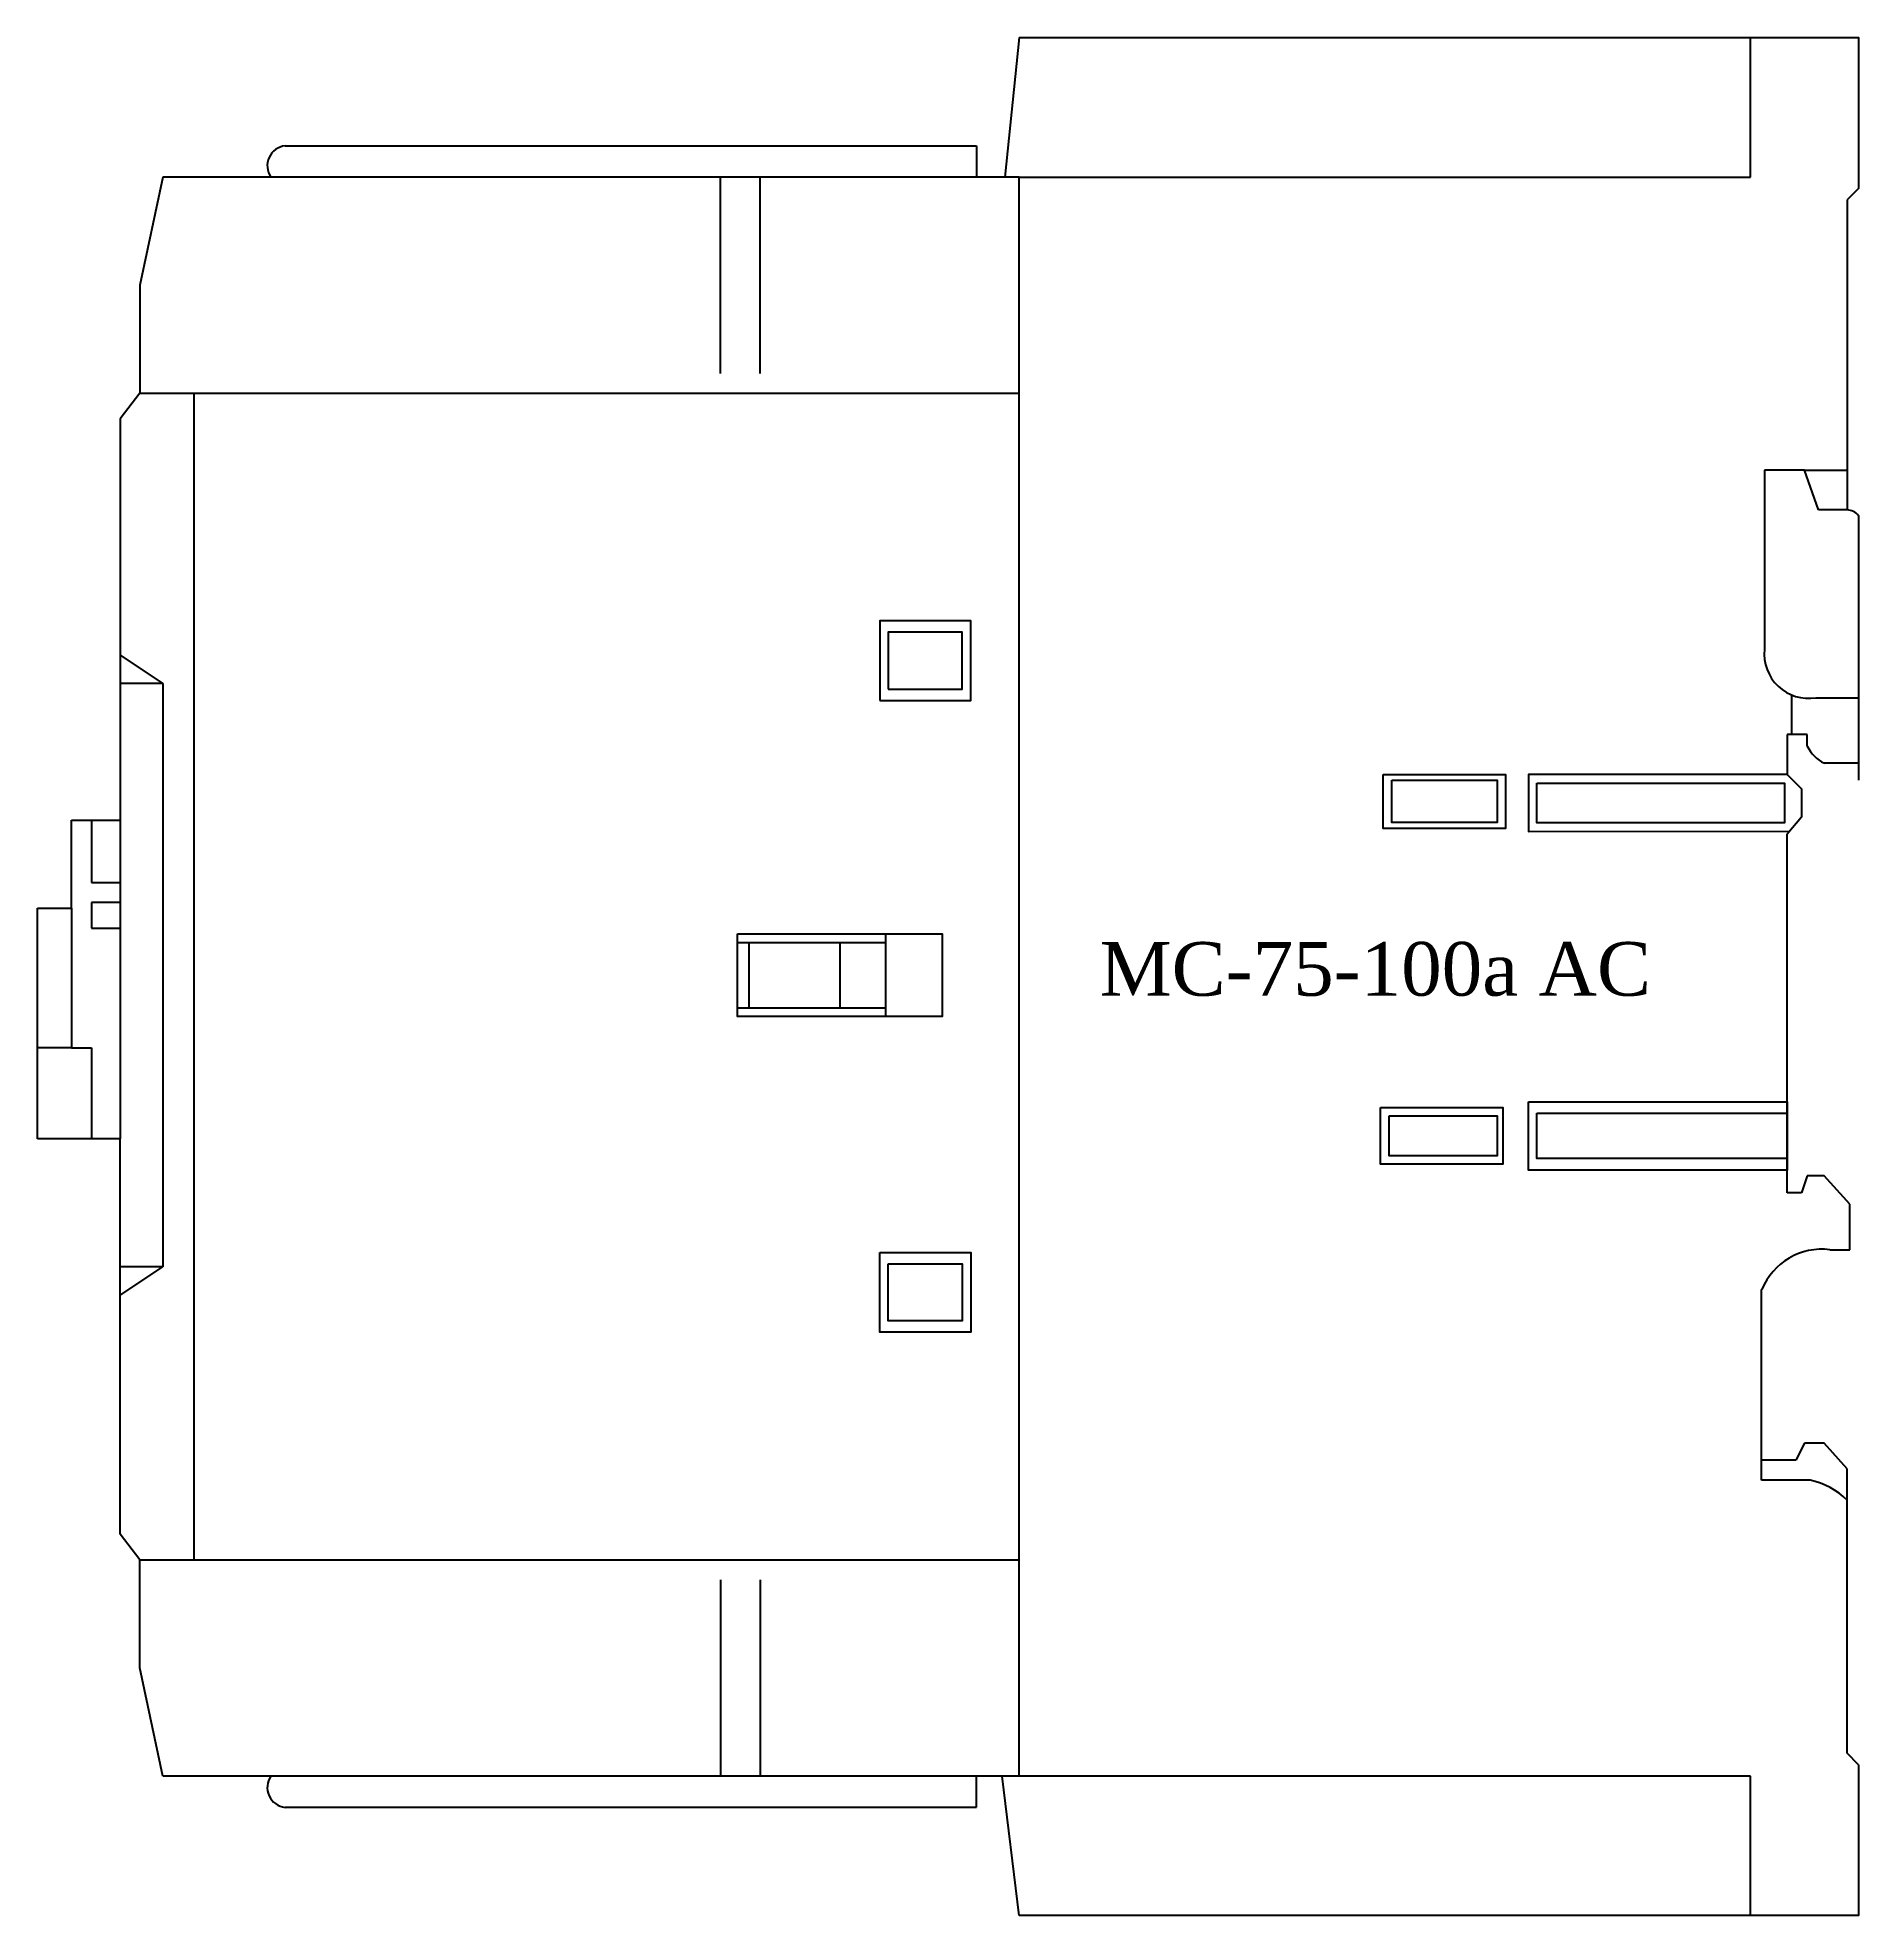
# Model space of a CAD drawing. Header units: inches. Extents: x 0 to 136, y 0 to 140.
import ezdxf

# ---------------------------------------------------------------- set-up
doc = ezdxf.new("R2010")
doc.units = ezdxf.units.IN
doc.styles.add('ss', font='romans.shx', dxfattribs={"height": 2.5, "bigfont": 'gsg1.shx'})

# ---------------------------------------------------------------- blocks, each defined once
blk = doc.blocks.new('CC MC 75-100a AC')
at = {"color": 7}
for p, q in [((2503, 651.19), (2501.94, 640.79)), ((2557.52, 640.79), (2557.52, 651.19)), ((2448.27, 643.12), (2499.82, 643.12)), ((2499.82, 643.12), (2499.82, 640.79)), ((2439.15, 640.79), (2437.45, 632.73)), ((2503, 640.79), (2439.15, 640.79)), ((2480.73, 626.15), (2480.73, 640.79)), ((2483.7, 626.15), (2483.7, 640.79)), ((2503, 640.79), (2557.52, 640.79)), ((2565.58, 639.94), (2564.73, 639.09)), ((2564.73, 639.09), (2564.73, 615.97)), ((2437.45, 632.73), (2437.45, 624.67)), ((2437.45, 624.67), (2435.97, 622.76)), ((2437.45, 624.67), (2503, 624.67)), ((2441.48, 624.67), (2441.48, 537.7)), ((2435.97, 622.76), (2435.97, 569.09)), ((2561.55, 618.94), (2558.58, 618.94)), ((2558.58, 618.94), (2558.58, 605.58)), ((2562.61, 615.97), (2561.55, 618.94)), ((2561.55, 618.94), (2564.73, 618.94)), ((2564.73, 615.97), (2562.61, 615.97)), ((2565.58, 615.55), (2565.58, 595.82)), ((2435.97, 605.15), (2439.15, 603.03)), ((2439.15, 603.03), (2435.97, 603.03)), ((2439.15, 603.03), (2439.15, 559.55)), ((2560.58, 602.19), (2560.58, 599.22)), ((2562.39, 601.97), (2565.58, 601.97)), ((2561.76, 599.22), (2560.27, 599.22)), ((2560.27, 599.22), (2560.27, 596.25)), ((2561.76, 598.37), (2561.76, 599.22)), ((2565.58, 597.09), (2563.03, 597.09)), ((2560.27, 596.25), (2561.33, 595.19)), ((2561.33, 595.19), (2561.33, 593.06)), ((2432.36, 586.28), (2432.36, 592.85)), ((2432.36, 592.85), (2435.97, 592.85)), ((2433.85, 592.85), (2433.85, 588.19)), ((2561.33, 593.06), (2560.27, 591.79)), ((2560.27, 565.06), (2560.27, 591.79)), ((2433.85, 588.19), (2435.97, 588.19)), ((2435.97, 586.7), (2433.85, 586.7)), ((2433.85, 586.7), (2433.85, 584.79)), ((2429.82, 569.09), (2429.82, 586.28)), ((2429.82, 586.28), (2432.36, 586.28)), ((2432.36, 586.28), (2432.36, 575.88)), ((2433.85, 584.79), (2435.97, 584.79)), ((2493.03, 584.37), (2493.03, 578.22)), ((2482, 583.73), (2493.03, 583.73)), ((2482.85, 583.73), (2482.85, 578.85)), ((2489.64, 583.73), (2489.64, 578.85)), ((2482, 578.85), (2493.03, 578.85)), ((2432.36, 575.88), (2429.82, 575.88)), ((2432.36, 575.88), (2433.85, 575.88)), ((2433.85, 575.88), (2433.85, 569.09)), ((2435.97, 569.09), (2429.82, 569.09)), ((2435.97, 539.61), (2435.97, 569.09)), ((2561.76, 566.34), (2561.33, 565.06)), ((2563.03, 566.34), (2561.76, 566.34)), ((2564.94, 564.22), (2563.03, 566.34)), ((2561.33, 565.06), (2560.27, 565.06)), ((2564.94, 560.82), (2564.94, 564.22)), ((2563.45, 560.82), (2564.94, 560.82)), ((2435.97, 557.43), (2439.15, 559.55)), ((2439.15, 559.55), (2435.97, 559.55)), ((2558.36, 545.12), (2558.36, 557.85)), ((2561.55, 546.4), (2560.91, 545.12)), ((2563.03, 546.4), (2561.55, 546.4)), ((2564.73, 544.49), (2563.03, 546.4)), ((2560.91, 545.12), (2558.36, 545.12)), ((2558.36, 543.64), (2558.36, 545.12)), ((2561.97, 543.64), (2558.36, 543.64)), ((2564.73, 523.28), (2564.73, 544.49)), ((2437.45, 537.7), (2435.97, 539.61)), ((2437.45, 529.64), (2437.45, 537.7)), ((2437.45, 537.7), (2503, 537.7)), ((2480.73, 536.22), (2480.73, 521.58)), ((2483.7, 536.22), (2483.7, 521.58)), ((2439.15, 521.58), (2437.45, 529.64)), ((2565.58, 522.43), (2564.73, 523.28)), ((2557.52, 521.58), (2439.15, 521.58)), ((2499.82, 519.25), (2499.82, 521.58)), ((2503, 511.19), (2501.73, 521.58)), ((2557.52, 511.19), (2557.52, 521.58)), ((2448.27, 519.25), (2499.82, 519.25))]:
    blk.add_line(p, q, dxfattribs=at)
for points in [[(2503, 651.19), (2565.58, 651.19), (2565.58, 639.94)], [(2503, 521.58), (2503, 640.79)], [(2560.27, 596.25), (2540.97, 596.25), (2540.97, 592), (2560.46, 592.02)], [(2565.58, 522.43), (2565.58, 511.19), (2503, 511.19)]]:
    blk.add_lwpolyline(points, dxfattribs=at)
for points in [[(2492.61, 601.76), (2499.39, 601.76), (2499.39, 607.7), (2492.61, 607.7)], [(2493.24, 602.61), (2498.76, 602.61), (2498.76, 606.85), (2493.24, 606.85)], [(2530.15, 596.25), (2539.27, 596.25), (2539.27, 592.22), (2530.15, 592.22)], [(2530.79, 595.82), (2538.64, 595.82), (2538.64, 592.68), (2530.79, 592.68)], [(2541.61, 595.61), (2560.06, 595.61), (2560.06, 592.64), (2541.61, 592.64)], [(2482, 584.37), (2497.27, 584.37), (2497.27, 578.22), (2482, 578.22)], [(2529.94, 571.43), (2539.06, 571.43), (2539.06, 567.19), (2529.94, 567.19)], [(2540.97, 571.85), (2560.27, 571.85), (2560.27, 566.76), (2540.97, 566.76)], [(2530.58, 570.79), (2538.64, 570.79), (2538.64, 567.82), (2530.58, 567.82)], [(2541.61, 571), (2560.27, 571), (2560.27, 567.61), (2541.61, 567.61)], [(2492.61, 560.61), (2499.39, 560.61), (2499.39, 554.67), (2492.61, 554.67)], [(2493.24, 559.76), (2498.76, 559.76), (2498.76, 555.52), (2493.24, 555.52)]]:
    blk.add_lwpolyline(points, close=True, dxfattribs=at)
for centre, radius, start, end in [((2448.44, 641.64), 1.49, 96.5198, 214.5923), ((2564.73, 614.91), 1.06, 36.8699, 90), ((2561.86, 605.23), 3.3, 173.8714, 279.4017), ((2564.2, 599.53), 2.7, 205.56, 244.44), ((2562.86, 556), 4.86, 82.9525, 157.5604), ((2560.94, 538.42), 5.32, 44.5965, 78.802), ((2448.44, 520.73), 1.49, 145.4077, 263.4802)]:
    blk.add_arc(centre, radius, start, end, dxfattribs=at)
at = {"color": 3, "insert": (2509, 583.76), "char_height": 4, "attachment_point": 1, "style": 'ss'}
blk.add_mtext_dynamic_manual_height_columns('{\\fTimes New Roman|b0|i0|c0|p18;MC-75-100a AC}', width=47.9628, gutter_width=12.5, heights=[0], dxfattribs=at)

msp = doc.modelspace()

# ---------------------------------------------------------------- block references
msp.add_blockref('CC MC 75-100a AC', (-2429.82, -511.19))

doc.saveas('drawing.dxf')
